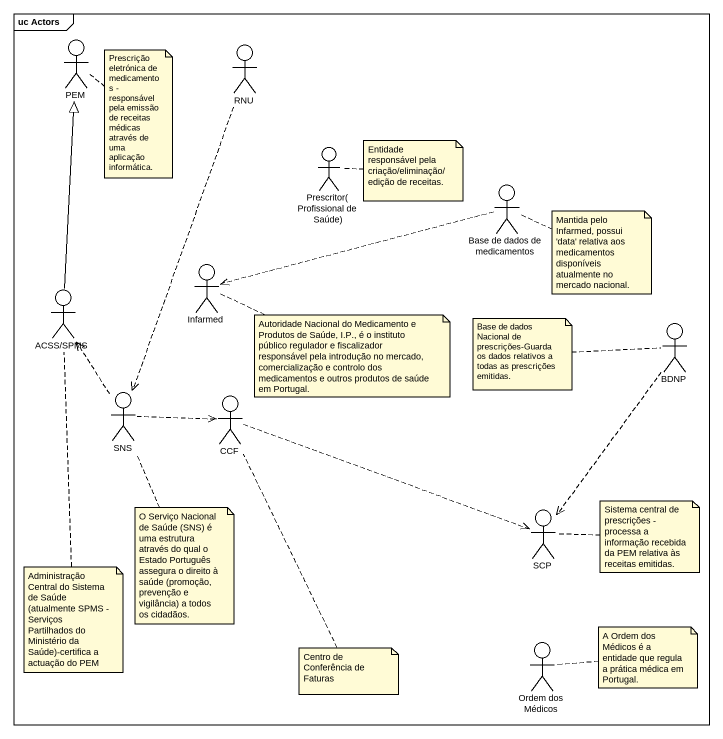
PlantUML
@startuml
mainframe uc Actors
actor PEM
actor RNU
actor "Prescritor(Profissional de Saúde)" as Prescritor_Profissional_de
actor "Base de dados de medicamentos" as Base_de_dados_de
actor Infarmed
actor "ACSS/SPMS" as ACSS_SPMS
actor BDNP
actor SNS
actor CCF
actor SCP
actor "Ordem dos Médicos" as Ordem_dos_Médicos
RNU ..> SNS
Base_de_dados_de .left.> Infarmed
ACSS_SPMS -up-|> PEM
BDNP ..> SCP
SNS .up.> ACSS_SPMS
SNS .right.> CCF
CCF .right.> SCP
note right of PEM : Prescrição eletrónica de medicamentos - responsável pela emissão de receitas médicas através de uma aplicação informática.
note right of Prescritor_Profissional_de : Entidade responsável pela criação/eliminação/edição de receitas.
note right of Base_de_dados_de : Mantida pelo Infarmed, possui 'data' relativa aos medicamentos disponíveis atualmente no mercado nacional.
note right of Infarmed : Autoridade Nacional do Medicamento e Produtos de Saúde, I.P., é o instituto público regulador e fiscalizador responsável pela introdução no mercado, comercialização e controlo dos medicamentos e outros produtos de saúde em Portugal.
note left of BDNP : Base de dados Nacional de prescrições-Guarda os dados relativos a todas as prescrições emitidas.
note bottom of SNS : O Serviço Nacional de Saúde (SNS) é uma estrutura através do qual o Estado Português assegura o direito à saúde (promoção, prevenção e vigilância) a todos os cidadãos.
note right of SCP : Sistema central de prescrições - processa a informação recebida da PEM relativa às receitas emitidas.
note bottom of ACSS_SPMS : Administração Central do Sistema de Saúde (atualmente SPMS - Serviços Partilhados do Ministério da Saúde)-certifica a actuação do PEM
note right of Ordem_dos_Médicos : A Ordem dos Médicos é a entidade que regula a prática médica em Portugal.
note bottom of CCF : Centro de Conferência de Faturas
@enduml
